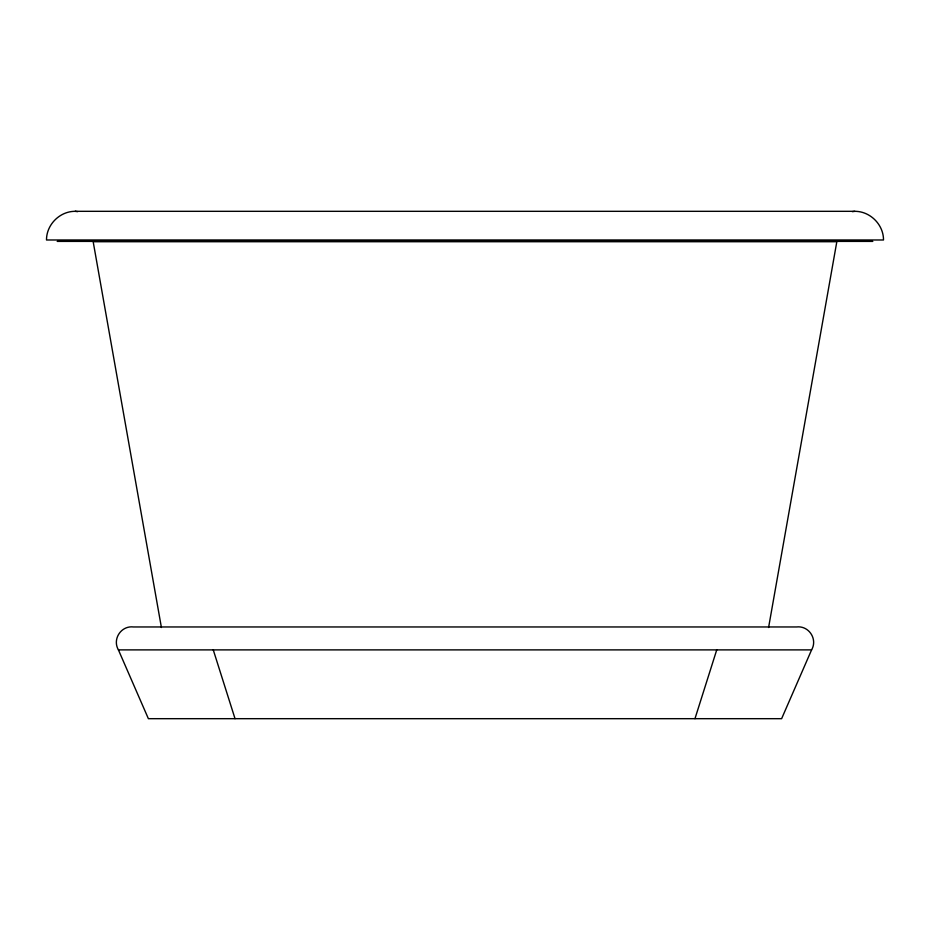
<?xml version="1.0" encoding="UTF-8"?>
<svg xmlns="http://www.w3.org/2000/svg" width="930" height="930" viewBox="0 0 930 930"><rect width="100%" height="100%" fill="white"/><g stroke="black" fill="none" stroke-linecap="round" stroke-linejoin="round"><path stroke-width="1.4" d="M768.587 627.506L836.837 241.626L93.163 241.626L161.413 627.506M694.966 718.681L716.739 649.884M811.588 649.884C817.877 639.189 808.879 625.448 796.557 626.96L133.443 626.96C121.121 625.448 112.123 639.189 118.412 649.884L148.382 718.681L781.619 718.681L811.588 649.884L118.412 649.884M75.167 211.319C59.822 211.226 46.407 224.642 46.5 239.987L883.5 239.987C883.593 224.642 870.178 211.226 854.833 211.319L75.167 211.319L77.632 211.645M852.368 211.645L854.833 211.319M57.195 241.393L872.805 241.393M213.261 649.884L235.034 718.681"/></g></svg>
